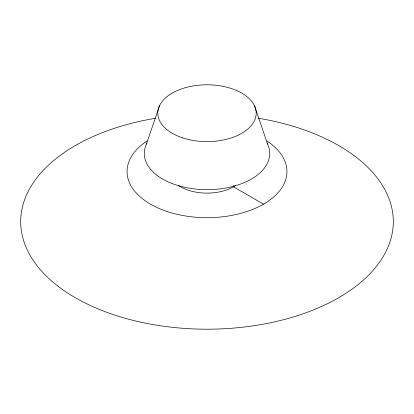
<?xml version="1.0" encoding="UTF-8"?>
<svg xmlns="http://www.w3.org/2000/svg" width="414" height="414" viewBox="0 0 414 414"><rect width="100%" height="100%" fill="white"/><g stroke="black" fill="none" stroke-linecap="round" stroke-linejoin="round"><path stroke-width="0.62" d="M146.421 144.093L159.488 105.849M263.521 204.169L233.434 186.797L233.434 185.508M254.512 105.849L267.579 144.093M258.45 118.264A186.3 107.557 0 0 1 358.964 283.859A186.3 107.557 0 0 1 55.036 283.859A186.3 107.557 0 0 1 155.55 118.264M266.942 141.008A79.933 46.145 0 0 1 262.331 204.842A79.933 46.145 0 0 1 151.669 204.842A79.933 46.145 0 0 1 147.058 141.008M267.056 143.027A62.716 36.209 0 0 1 207 189.669A62.716 36.209 0 0 1 146.944 143.027M235.633 185.415A37.384 21.585 0 0 1 178.367 185.415M182.408 137.795A49.188 28.4 0 0 0 256.188 113.203A49.188 28.4 0 0 0 182.408 88.606A49.188 28.4 0 0 0 182.408 137.795"/></g></svg>
